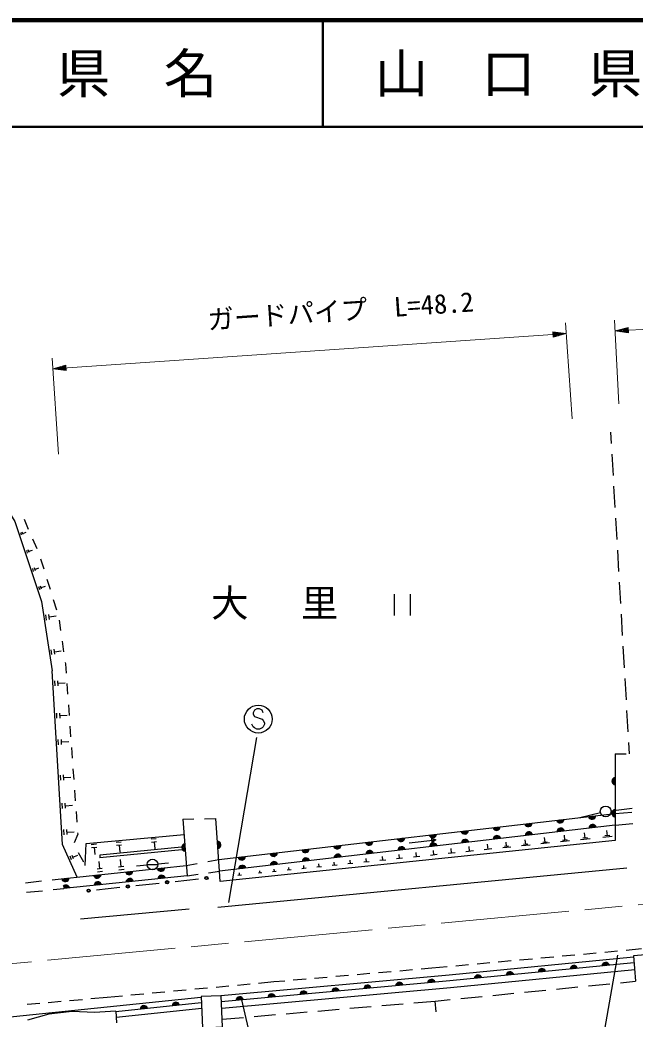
# Model space of a CAD drawing. Units: millimetres, scale not verified. Extents: x 40000 to 680000, y 20000 to 380000.
# Drawn here: x 304675 to 362218, y 286474 to 380000 of the extents above; entities that cross this region are included whole.
import ezdxf
from ezdxf.enums import TextEntityAlignment as Align

# ---------------------------------------------------------------- set-up
doc = ezdxf.new("R2010")
doc.units = ezdxf.units.MM
doc.header["$LTSCALE"] = 1000
doc.linetypes.add('CHAIN', pattern=[18.5, 12, -1.5, 3.5, -1.5])
for name, color, linetype, lineweight in [('M-BGD', 7, 'Continuous', 25), ('M-BMK', 2, 'CHAIN', 13), ('M-BMK-HTXT', 7, 'Continuous', 13), ('M-STR-HTXT', 7, 'Continuous', 13), ('M-STR-STRC', 7, 'Continuous', 25), ('M-TTL', 2, 'Continuous', 140), ('M-TTL-LINE', 7, 'Continuous', 50), ('S-BGD', 7, 'Continuous', 25)]:
    doc.layers.add(name, color=color, linetype=linetype, lineweight=lineweight)
doc.layers.add('M-TTL-TXT', color=7, linetype='Continuous')
doc.styles.add('ＭＳ ゴシック', font='')
doc.styles.get('ＭＳ ゴシック').set_extended_font_data('MS Gothic')

msp = doc.modelspace()

# ---------------------------------------------------------------- linework, layer by layer
at = {"layer": 'M-BGD'}
for p, q in [((359927, 341459), (359989, 340391)), ((360047, 339393), (360163, 337396)), ((360220, 336398), (360336, 334401)), ((305052, 333309), (305452, 332392)), ((360394, 333403), (360509, 331406)), ((304827, 331823), (304751, 332052)), ((304964, 331868), (304888, 332098)), ((304926, 331983), (305247, 332089)), ((305852, 331476), (306252, 330559)), ((305385, 330138), (305302, 330389)), ((305535, 330188), (305452, 330438)), ((305494, 330313), (305844, 330429)), ((360567, 330408), (360683, 328411)), ((306591, 329620), (306891, 328666)), ((305951, 328433), (305861, 328704)), ((306114, 328487), (306024, 328758)), ((306069, 328622), (306449, 328748)), ((307191, 327712), (307491, 326758)), ((360740, 327413), (360856, 325416)), ((306524, 326705), (306427, 326998)), ((306700, 326764), (306603, 327057)), ((306651, 326910), (307061, 327046)), ((307791, 325804), (308091, 324850)), ((339692, 326307), (339692, 324307)), ((341192, 326307), (341192, 324307)), ((307155, 323884), (307079, 324357)), ((307438, 323930), (307362, 324402)), ((307400, 324166), (308062, 324273)), ((308335, 323884), (308476, 322894)), ((360914, 324418), (361029, 322421)), ((308617, 321904), (308759, 320914)), ((307650, 320645), (307582, 321108)), ((307928, 320686), (307860, 321149)), ((307894, 320918), (308542, 321013)), ((361087, 321423), (361203, 319426)), ((308900, 319924), (308922, 319771)), ((308922, 319771), (308983, 318927)), ((307952, 317714), (307930, 318195)), ((308241, 317728), (308218, 318209)), ((308230, 317969), (308903, 318001)), ((361261, 318428), (361376, 316431)), ((309055, 317930), (309127, 316933)), ((309199, 315935), (309271, 314938)), ((361434, 315433), (361550, 313436)), ((308135, 314689), (308112, 315170)), ((308424, 314702), (308401, 315183)), ((308412, 314943), (309086, 314975)), ((309343, 313940), (309415, 312943)), ((308284, 312224), (308261, 312704)), ((308573, 312237), (308550, 312718)), ((308561, 312478), (309235, 312510)), ((361607, 312438), (361669, 311370)), ((309487, 311946), (309559, 310948)), ((360360, 311355), (361376, 311367)), ((360360, 311355), (360360, 303264)), ((309631, 309951), (309704, 308954)), ((308485, 308893), (308463, 309374)), ((308774, 308907), (308751, 309388)), ((308763, 309147), (309436, 309179)), ((309776, 307956), (309848, 306959)), ((308644, 306265), (308621, 306746)), ((308933, 306279), (308910, 306760)), ((308921, 306519), (309595, 306551)), ((309920, 305961), (309992, 304964)), ((358987, 305860), (357048, 305372)), ((359968, 306043), (361953, 306287)), ((360360, 305802), (361934, 305925)), ((319916, 305264), (320949, 305282)), ((319916, 305264), (320310, 299954)), ((321949, 305300), (322983, 305318)), ((323351, 300394), (322983, 305318)), ((323270, 301478), (360360, 305802)), ((308793, 303796), (308770, 304277)), ((309082, 303809), (309059, 304290)), ((309070, 304050), (309744, 304082)), ((310064, 303967), (310072, 303855)), ((360360, 304708), (323351, 300394)), ((357551, 303495), (357501, 303972)), ((359630, 303711), (359580, 304188)), ((360360, 304708), (362006, 304856)), ((310072, 303855), (309733, 303034)), ((313677, 303102), (314156, 303151)), ((316951, 303405), (317430, 303455)), ((316981, 303118), (317460, 303167)), ((317221, 303143), (317290, 302472)), ((360360, 303264), (323405, 299425)), ((341102, 303049), (343588, 303311)), ((343196, 303459), (343588, 303311)), ((343235, 303086), (343196, 303459)), ((343588, 303311), (343235, 303086)), ((350205, 302713), (350163, 303117)), ((351989, 302903), (351946, 303324)), ((354232, 303029), (353407, 302944)), ((354014, 303118), (353602, 303075)), ((353808, 303097), (353762, 303536)), ((356103, 303224), (355244, 303135)), ((355876, 303316), (355447, 303271)), ((355662, 303294), (355614, 303752)), ((358010, 303422), (357115, 303329)), ((357774, 303518), (357327, 303472)), ((360089, 303638), (359195, 303545)), ((359853, 303734), (359406, 303688)), ((310133, 302149), (310606, 301268)), ((311349, 302886), (311828, 302936)), ((311379, 302599), (311857, 302649)), ((311618, 302624), (311688, 301953)), ((313707, 302814), (314185, 302864)), ((313946, 302839), (314016, 302169)), ((341783, 301736), (341741, 302135)), ((343406, 301905), (343362, 302324)), ((345390, 302111), (344730, 302042)), ((345060, 302077), (345014, 302516)), ((347092, 302288), (346400, 302216)), ((346746, 302252), (346698, 302713)), ((348826, 302468), (348102, 302393)), ((348464, 302430), (348414, 302913)), ((350594, 302652), (349837, 302573)), ((350394, 302733), (350016, 302693)), ((352395, 302839), (351605, 302757)), ((352187, 302924), (351792, 302882)), ((309488, 301466), (309362, 301798)), ((309688, 301542), (309561, 301873)), ((309624, 301708), (310089, 301884)), ((312140, 300622), (312068, 301292)), ((314146, 300803), (314074, 301474)), ((322246, 301296), (323270, 301478)), ((334114, 300939), (334082, 301242)), ((335590, 301093), (335556, 301414)), ((337349, 301276), (336839, 301223)), ((337094, 301249), (337059, 301589)), ((338897, 301436), (338358, 301380)), ((338627, 301408), (338590, 301767)), ((340474, 301600), (339906, 301541)), ((340190, 301571), (340151, 301949)), ((342082, 301767), (341484, 301705)), ((343720, 301937), (343091, 301872)), ((308541, 299676), (320237, 300937)), ((312379, 300647), (311901, 300596)), ((312410, 300360), (311931, 300309)), ((314386, 300829), (313907, 300778)), ((314417, 300542), (313938, 300490)), ((320237, 300937), (321261, 301120)), ((322325, 300245), (323351, 300394)), ((323181, 297034), (361463, 300694)), ((323405, 299425), (323351, 300394)), ((325224, 300016), (325202, 300231)), ((327301, 300232), (326978, 300198)), ((327139, 300215), (327117, 300430)), ((328656, 300372), (328308, 300336)), ((328482, 300354), (328458, 300586)), ((330037, 300516), (329663, 300477)), ((329850, 300497), (329824, 300746)), ((331444, 300662), (331044, 300621)), ((331244, 300641), (331217, 300908)), ((332878, 300811), (332452, 300767)), ((332665, 300789), (332636, 301073)), ((334340, 300963), (333887, 300916)), ((335830, 301118), (335349, 301068)), ((320310, 299954), (308766, 298772)), ((320310, 299954), (321336, 300102)), ((325386, 300033), (325063, 299999)), ((310343, 295924), (320490, 296855)), ((360582, 292908), (359387, 292799)), ((362828, 293115), (361379, 292982)), ((348633, 291810), (347438, 291700)), ((350624, 291993), (349429, 291883)), ((352616, 292176), (351421, 292066)), ((354608, 292359), (353413, 292249)), ((356599, 292542), (355404, 292432)), ((358591, 292725), (357396, 292615)), ((339407, 290981), (338211, 290877)), ((341399, 291154), (340204, 291050)), ((343200, 291310), (342196, 291223)), ((344650, 291444), (343200, 291310)), ((346641, 291627), (345446, 291517)), ((328440, 290029), (327004, 289896)), ((329444, 290116), (328440, 290029)), ((331437, 290289), (330241, 290186)), ((333429, 290462), (332234, 290358)), ((335422, 290635), (334226, 290531)), ((337414, 290808), (336219, 290704)), ((360847, 289963), (362249, 290102)), ((318242, 289084), (317047, 288973)), ((320233, 289268), (319038, 289157)), ((322225, 289453), (321030, 289342)), ((324216, 289638), (323021, 289527)), ((326207, 289822), (325013, 289711)), ((351891, 289076), (353881, 289273)), ((354876, 289371), (356867, 289569)), ((357862, 289667), (359852, 289864)), ((308521, 288196), (307326, 288089)), ((310513, 288374), (309318, 288267)), ((312823, 288581), (311310, 288446)), ((314259, 288714), (312823, 288581)), ((321636, 288079), (313654, 287250)), ((316250, 288899), (315055, 288788)), ((341523, 288077), (343523, 288247)), ((343523, 288247), (344925, 288386)), ((343603, 287238), (343523, 288247)), ((345920, 288484), (347911, 288681)), ((348906, 288780), (350896, 288977)), ((306529, 288017), (305334, 287910)), ((321692, 287543), (313685, 286712)), ((329566, 287058), (331559, 287228)), ((332555, 287313), (334548, 287483)), ((335544, 287567), (337537, 287737)), ((338534, 287822), (340526, 287992)), ((323580, 286549), (325580, 286719)), ((326577, 286804), (328570, 286974))]:
    msp.add_line(p, q, dxfattribs=at)
for points in [[(362071, 292355), (344832, 290671), (323461, 288720)], [(362123, 291819), (344882, 290135), (323510, 288183)], [(364076, 290235), (363902, 292616), (362075, 292483), (362249, 290102)], [(362187, 291172), (344944, 289487), (323569, 287535)], [(321584, 288582), (301902, 286539), (284476, 285039)]]:
    msp.add_lwpolyline(points, dxfattribs=at)
msp.add_lwpolyline([(321611, 288666), (321737, 285742), (323611, 285822), (323486, 288746)], close=True, dxfattribs=at)
msp.add_circle((359472, 305982), 500, dxfattribs=at)
for centre, radius, start, end in [((360414, 308809), 354, 98.79741, 261.20259), ((360414, 308809), 283, 101.02145, 258.97855), ((360414, 308809), 212, 104.76778, 255.23222), ((360414, 308809), 142, 112.47951, 247.52049), ((360414, 308809), 100, 122.79717, 237.20283), ((360414, 305809), 354, 98.79741, 261.20259), ((360414, 305809), 283, 101.02145, 258.97855), ((360414, 305809), 212, 104.76778, 255.23222), ((360414, 305809), 142, 112.47951, 247.52049), ((360414, 305809), 100, 122.79717, 237.20283), ((352238, 304910), 354, 195.44681, 357.85199), ((355218, 305257), 354, 195.44681, 357.85199), ((355218, 305257), 283, 197.67085, 355.62795), ((355218, 305257), 212, 201.41718, 351.88163), ((355218, 305257), 142, 209.12891, 344.1699), ((355218, 305257), 100, 219.44657, 333.85223), ((358198, 305605), 354, 195.44681, 357.85199), ((358198, 305605), 283, 197.67085, 355.62795), ((358198, 305605), 212, 201.41718, 351.88163), ((358198, 305605), 142, 209.12891, 344.1699), ((358198, 305605), 100, 219.44657, 333.85223), ((346278, 304215), 354, 195.44681, 357.85199), ((346278, 304215), 283, 197.67085, 355.62795), ((346278, 304215), 212, 201.41718, 351.88163), ((346278, 304215), 142, 209.12891, 344.1699), ((346278, 304215), 100, 219.44657, 333.85223), ((349258, 304563), 354, 195.44681, 357.85199), ((349258, 304563), 283, 197.67085, 355.62795), ((349258, 304563), 212, 201.41718, 351.88163), ((349258, 304563), 142, 209.12891, 344.1699), ((349258, 304563), 100, 219.44657, 333.85223), ((352291, 303713), 354, 15.44681, 177.85199), ((352238, 304910), 283, 197.67085, 355.62795), ((352291, 303713), 283, 17.67085, 175.62795), ((352238, 304910), 212, 201.41718, 351.88163), ((352238, 304910), 142, 209.12891, 344.1699), ((352238, 304910), 100, 219.44657, 333.85223), ((355271, 304060), 354, 15.44681, 177.85199), ((355271, 304060), 283, 17.67085, 175.62795), ((355271, 304060), 212, 21.41718, 171.88163), ((355271, 304060), 142, 29.12891, 164.1699), ((355271, 304060), 100, 39.44657, 153.85223), ((358251, 304408), 354, 15.44681, 177.85199), ((358251, 304408), 283, 17.67085, 175.62795), ((358251, 304408), 212, 21.41718, 171.88163), ((358251, 304408), 142, 29.12891, 164.1699), ((358251, 304408), 100, 39.44657, 153.85223), ((323113, 302852), 354, 283.0684, 85.47358), ((323113, 302852), 283, 285.29244, 83.24954), ((323113, 302852), 212, 289.03877, 79.50322), ((337339, 303173), 354, 195.44681, 357.85199), ((337339, 303173), 283, 197.67085, 355.62795), ((337339, 303173), 212, 201.41718, 351.88163), ((337339, 303173), 142, 209.12891, 344.1699), ((337339, 303173), 100, 219.44657, 333.85223), ((340319, 303521), 354, 195.44681, 357.85199), ((340319, 303521), 283, 197.67085, 355.62795), ((340319, 303521), 212, 201.41718, 351.88163), ((340319, 303521), 142, 209.12891, 344.1699), ((340319, 303521), 100, 219.44657, 333.85223), ((343299, 303868), 354, 195.44681, 357.85199), ((343299, 303868), 283, 197.67085, 355.62795), ((343299, 303868), 212, 201.41718, 351.88163), ((343299, 303868), 142, 209.12891, 344.1699), ((343299, 303868), 100, 219.44657, 333.85223), ((346331, 303018), 354, 15.44681, 177.85199), ((346331, 303018), 283, 17.67085, 175.62795), ((346331, 303018), 212, 21.41718, 171.88163), ((346331, 303018), 142, 29.12891, 164.1699), ((346331, 303018), 100, 39.44657, 153.85223), ((349311, 303365), 354, 15.44681, 177.85199), ((349311, 303365), 283, 17.67085, 175.62795), ((349311, 303365), 212, 21.41718, 171.88163), ((349311, 303365), 142, 29.12891, 164.1699), ((349311, 303365), 100, 39.44657, 153.85223), ((352291, 303713), 212, 21.41718, 171.88163), ((352291, 303713), 142, 29.12891, 164.1699), ((352291, 303713), 100, 39.44657, 153.85223), ((320167, 302613), 354, 103.04807, 265.45324), ((320167, 302613), 283, 105.2721, 263.2292), ((320167, 302613), 212, 109.01843, 259.48288), ((320167, 302613), 142, 116.73016, 251.77115), ((320167, 302613), 100, 127.04782, 241.45349), ((323113, 302852), 142, 296.7505, 71.79149), ((323113, 302852), 100, 307.06816, 61.47382), ((328400, 302131), 354, 195.44681, 357.85199), ((328400, 302131), 283, 197.67085, 355.62795), ((328400, 302131), 212, 201.41718, 351.88163), ((328400, 302131), 142, 209.12891, 344.1699), ((331379, 302478), 354, 195.44681, 357.85199), ((331379, 302478), 283, 197.67085, 355.62795), ((331379, 302478), 212, 201.41718, 351.88163), ((331379, 302478), 142, 209.12891, 344.1699), ((331379, 302478), 100, 219.44657, 333.85223), ((334359, 302826), 354, 195.44681, 357.85199), ((334359, 302826), 283, 197.67085, 355.62795), ((334359, 302826), 212, 201.41718, 351.88163), ((334359, 302826), 142, 209.12891, 344.1699), ((334359, 302826), 100, 219.44657, 333.85223), ((337392, 301976), 354, 15.44681, 177.85199), ((337392, 301976), 283, 17.67085, 175.62795), ((337392, 301976), 212, 21.41718, 171.88163), ((337392, 301976), 142, 29.12891, 164.1699), ((340372, 302323), 354, 15.44681, 177.85199), ((340372, 302323), 283, 17.67085, 175.62795), ((340372, 302323), 212, 21.41718, 171.88163), ((340372, 302323), 142, 29.12891, 164.1699), ((340372, 302323), 100, 39.44657, 153.85223), ((343352, 302671), 354, 15.44681, 177.85199), ((343352, 302671), 283, 17.67085, 175.62795), ((343352, 302671), 212, 21.41718, 171.88163), ((343352, 302671), 142, 29.12891, 164.1699), ((343352, 302671), 100, 39.44657, 153.85223), ((325420, 301784), 354, 195.44681, 357.85199), ((325420, 301784), 283, 197.67085, 355.62795), ((325420, 301784), 212, 201.41718, 351.88163), ((325420, 301784), 142, 209.12891, 344.1699), ((325420, 301784), 100, 219.44657, 333.85223), ((328453, 300934), 354, 15.44681, 177.85199), ((328453, 300934), 283, 17.67085, 175.62795), ((328400, 302131), 100, 219.44657, 333.85223), ((331432, 301281), 354, 15.44681, 177.85199), ((331432, 301281), 283, 17.67085, 175.62795), ((331432, 301281), 212, 21.41718, 171.88163), ((331432, 301281), 142, 29.12891, 164.1699), ((331432, 301281), 100, 39.44657, 153.85223), ((334412, 301629), 354, 15.44681, 177.85199), ((334412, 301629), 283, 17.67085, 175.62795), ((334412, 301629), 212, 21.41718, 171.88163), ((334412, 301629), 142, 29.12891, 164.1699), ((334412, 301629), 100, 39.44657, 153.85223), ((337392, 301976), 100, 39.44657, 153.85223), ((314883, 300414), 354, 194.95158, 357.35676), ((314883, 300414), 283, 197.17562, 355.13272), ((314883, 300414), 212, 200.92194, 351.38639), ((314883, 300414), 142, 208.63367, 343.67466), ((314883, 300414), 100, 218.95133, 333.357), ((317865, 300736), 354, 194.95158, 357.35676), ((317865, 300736), 283, 197.17562, 355.13272), ((317865, 300736), 212, 200.92194, 351.38639), ((317865, 300736), 142, 208.63367, 343.67466), ((317865, 300736), 100, 218.95133, 333.357), ((325473, 300586), 354, 15.44681, 177.85199), ((325473, 300586), 283, 17.67085, 175.62795), ((325473, 300586), 212, 21.41718, 171.88163), ((325473, 300586), 142, 29.12891, 164.1699), ((325473, 300586), 100, 39.44657, 153.85223), ((328453, 300934), 212, 21.41718, 171.88163), ((328453, 300934), 142, 29.12891, 164.1699), ((328453, 300934), 100, 39.44657, 153.85223), ((308917, 299771), 354, 194.95158, 357.35676), ((308917, 299771), 283, 197.17562, 355.13272), ((308917, 299771), 212, 200.92194, 351.38639), ((308917, 299771), 142, 208.63367, 343.67466), ((308917, 299771), 100, 218.95133, 333.357), ((311900, 300093), 354, 194.95158, 357.35676), ((311963, 299045), 354, 14.64312, 177.04829), ((311900, 300093), 283, 197.17562, 355.13272), ((311963, 299045), 283, 16.86716, 174.82426), ((311900, 300093), 212, 200.92194, 351.38639), ((311900, 300093), 142, 208.63367, 343.67466), ((311900, 300093), 100, 218.95133, 333.357), ((314948, 299351), 354, 14.64312, 177.04829), ((314948, 299351), 283, 16.86716, 174.82426), ((314948, 299351), 212, 20.61348, 171.07793), ((314948, 299351), 142, 28.32521, 163.3662), ((314948, 299351), 100, 38.64287, 153.04854), ((317932, 299656), 354, 14.64312, 177.04829), ((317932, 299656), 283, 16.86716, 174.82426), ((317932, 299656), 212, 20.61348, 171.07793), ((317932, 299656), 142, 28.32521, 163.3662), ((317932, 299656), 100, 38.64287, 153.04854), ((308979, 298739), 354, 14.64312, 138.04911), ((308979, 298739), 283, 16.86716, 148.43902), ((308979, 298739), 212, 20.61348, 171.07793), ((308979, 298739), 142, 28.32521, 163.3662), ((308979, 298739), 100, 38.64287, 153.04854), ((311963, 299045), 212, 20.61348, 171.07793), ((311963, 299045), 142, 28.32521, 163.3662), ((311963, 299045), 100, 38.64287, 153.04854), ((359480, 291507), 354, 14.37702, 176.7822), ((350522, 290632), 354, 14.37702, 176.7822), ((350522, 290632), 283, 16.60106, 174.55816), ((353508, 290923), 354, 14.37702, 176.7822), ((353508, 290923), 283, 16.60106, 174.55816), ((353508, 290923), 212, 20.34738, 170.81183), ((353508, 290923), 142, 28.05911, 163.1001), ((353508, 290923), 100, 38.37677, 152.78244), ((356494, 291215), 354, 14.37702, 176.7822), ((356494, 291215), 283, 16.60106, 174.55816), ((356494, 291215), 212, 20.34738, 170.81183), ((356494, 291215), 142, 28.05911, 163.1001), ((356494, 291215), 100, 38.37677, 152.78244), ((359480, 291507), 283, 16.60106, 174.55816), ((359480, 291507), 212, 20.34738, 170.81183), ((359480, 291507), 142, 28.05911, 163.1001), ((359480, 291507), 100, 38.37677, 152.78244), ((340176, 289651), 354, 14.0149, 176.42008), ((340176, 289651), 283, 16.23894, 174.19604), ((343164, 289924), 354, 14.0149, 176.42008), ((343164, 289924), 283, 16.23894, 174.19604), ((343164, 289924), 212, 19.98526, 170.44971), ((343164, 289924), 142, 27.69699, 162.73798), ((343164, 289924), 100, 38.01466, 152.42032), ((347537, 290340), 354, 14.37702, 176.7822), ((347537, 290340), 283, 16.60106, 174.55816), ((347537, 290340), 212, 20.34738, 170.81183), ((347537, 290340), 142, 28.05911, 163.1001), ((347537, 290340), 100, 38.37677, 152.78244), ((350522, 290632), 212, 20.34738, 170.81183), ((350522, 290632), 142, 28.05911, 163.1001), ((350522, 290632), 100, 38.37677, 152.78244), ((331213, 288832), 354, 14.0149, 176.42008), ((331213, 288832), 283, 16.23894, 174.19604), ((331213, 288832), 212, 19.98526, 170.44971), ((334201, 289105), 354, 14.0149, 176.42008), ((334201, 289105), 283, 16.23894, 174.19604), ((334201, 289105), 212, 19.98526, 170.44971), ((334201, 289105), 142, 27.69699, 162.73798), ((334201, 289105), 100, 38.01466, 152.42032), ((337189, 289378), 354, 14.0149, 176.42008), ((337189, 289378), 283, 16.23894, 174.19604), ((337189, 289378), 212, 19.98526, 170.44971), ((337189, 289378), 142, 27.69699, 162.73798), ((337189, 289378), 100, 38.01466, 152.42032), ((340176, 289651), 212, 19.98526, 170.44971), ((340176, 289651), 142, 27.69699, 162.73798), ((340176, 289651), 100, 38.01466, 152.42032), ((319259, 287777), 354, 14.7222, 177.12738), ((325238, 288287), 354, 14.0149, 176.42008), ((325238, 288287), 283, 16.23894, 174.19604), ((325238, 288287), 212, 19.98526, 170.44971), ((325238, 288287), 142, 27.69699, 162.73798), ((325238, 288287), 100, 38.01466, 152.42032), ((328226, 288560), 354, 14.0149, 176.42008), ((328226, 288560), 283, 16.23894, 174.19604), ((328226, 288560), 212, 19.98526, 170.44971), ((328226, 288560), 142, 27.69699, 162.73798), ((328226, 288560), 100, 38.01466, 152.42032), ((331213, 288832), 142, 27.69699, 162.73798), ((331213, 288832), 100, 38.01466, 152.42032), ((316275, 287468), 354, 14.7222, 177.12738), ((316275, 287468), 283, 16.94624, 174.90334), ((316275, 287468), 212, 20.69257, 171.15702), ((316275, 287468), 142, 28.4043, 163.44529), ((316275, 287468), 100, 38.72196, 153.12763), ((319259, 287777), 283, 16.94624, 174.90334), ((319259, 287777), 212, 20.69257, 171.15702), ((319259, 287777), 142, 28.4043, 163.44529), ((319259, 287777), 100, 38.72196, 153.12763)]:
    msp.add_arc(centre, radius, start, end, dxfattribs=at)
at = {"layer": 'M-BMK'}
msp.add_line((270409, 288613), (368727, 297836), dxfattribs=at)
at = {"layer": 'M-STR-HTXT'}
for p, q in [((361605, 350979), (397571, 352858)), ((356339, 342694), (355723, 351673)), ((360713, 344096), (360305, 351913)), ((355791, 350676), (354527, 350839)), ((354527, 350839), (354562, 350341)), ((354780, 350807), (354531, 350790)), ((354534, 350740), (355033, 350774)), ((355286, 350741), (354538, 350690)), ((360357, 350914), (361592, 351229)), ((360357, 350914), (361605, 350979)), ((360357, 350914), (361618, 350730)), ((361603, 351029), (360604, 350977)), ((361608, 350929), (360609, 350877)), ((360851, 351040), (361600, 351079)), ((360861, 350840), (361610, 350879)), ((361597, 351129), (361098, 351103)), ((361613, 350829), (361114, 350803)), ((361345, 351166), (361595, 351179)), ((361366, 350767), (361616, 350780)), ((361618, 350730), (361592, 351229)), ((307745, 347378), (354544, 350590)), ((354541, 350640), (355539, 350708)), ((355791, 350676), (354544, 350590)), ((354548, 350540), (355545, 350609)), ((355299, 350542), (354551, 350490)), ((354555, 350440), (355054, 350475)), ((354808, 350408), (354558, 350390)), ((355791, 350676), (354562, 350341)), ((308293, 339397), (307677, 348376)), ((307745, 347378), (308975, 347713)), ((307745, 347378), (308992, 347464)), ((307745, 347378), (309009, 347214)), ((308989, 347514), (307991, 347445)), ((308995, 347414), (307998, 347345)), ((308237, 347512), (308985, 347564)), ((308251, 347313), (308999, 347364)), ((308982, 347613), (308483, 347579)), ((309002, 347314), (308503, 347280)), ((308729, 347646), (308978, 347663)), ((308756, 347247), (309006, 347264)), ((309009, 347214), (308975, 347713))]:
    msp.add_line(p, q, dxfattribs=at)
at = {"layer": 'M-STR-STRC'}
for p, q in [((326611, 315442), (326493, 315206)), ((326493, 315206), (326493, 315088)), ((326848, 315561), (326611, 315442)), ((327084, 315561), (326848, 315561)), ((327320, 315442), (327084, 315561)), ((327438, 315206), (327320, 315442)), ((326493, 315088), (326611, 314851)), ((326611, 314851), (327320, 314615)), ((327320, 314615), (327438, 314497)), ((327438, 314497), (327557, 314261)), ((327557, 314261), (327557, 314142)), ((326493, 313906), (326375, 314142)), ((326611, 313788), (326493, 313906)), ((326848, 313670), (326611, 313788)), ((327084, 313670), (326848, 313670)), ((327320, 313788), (327084, 313670)), ((327438, 313906), (327320, 313788)), ((327557, 314142), (327438, 313906)), ((324221, 297465), (326822, 312893)), ((360584, 292523), (358270, 279373)), ((325400, 288356), (328293, 275875))]:
    msp.add_line(p, q, dxfattribs=at)
msp.add_circle((326966, 314615), 1300, dxfattribs=at)
at = {"layer": 'M-TTL'}
msp.add_line((680000, 380000), (40000, 380000), dxfattribs=at)
at = {"layer": 'M-TTL-LINE'}
for p, q in [((333000, 380000), (333000, 370000)), ((40000, 370000), (680000, 370000))]:
    msp.add_line(p, q, dxfattribs=at)
at = {"layer": 'S-BGD'}
for p, q in [((320109, 302661), (312134, 301878)), ((320128, 302411), (312158, 301629)), ((312134, 301878), (312158, 301629)), ((317570, 301065), (318565, 301165)), ((316575, 300965), (315580, 300864)), ((316572, 301015), (317572, 301015)), ((305205, 299316), (306697, 299477)), ((307691, 299584), (308541, 299676)), ((319188, 299437), (321370, 299670)), ((305277, 298415), (306770, 298568)), ((307764, 298670), (308766, 298772)), ((311840, 298650), (314023, 298884)), ((315514, 299044), (317696, 299277)), ((309570, 287274), (307388, 287024)), ((311648, 287177), (309570, 287274)), ((313651, 287295), (311648, 287177)), ((313651, 287295), (313716, 286197)), ((307388, 287024), (305386, 286465))]:
    msp.add_line(p, q, dxfattribs=at)
for points in [[(300683, 338773), (304198, 333084), (306672, 325623), (307166, 322554), (307670, 319140)], [(310027, 299836), (308652, 302879), (307670, 319140)], [(310788, 300931), (310855, 302984), (320022, 303832)]]:
    msp.add_lwpolyline(points, dxfattribs=at)
for centre, radius in [((317072, 301015), 500), ((318442, 299357), 150), ((318442, 299357), 120), ((318442, 299357), 100), ((322116, 299750), 150), ((322116, 299750), 120), ((322116, 299750), 100), ((311095, 298571), 150), ((311095, 298571), 120), ((311095, 298571), 100), ((314768, 298964), 150), ((314768, 298964), 120), ((314768, 298964), 100)]:
    msp.add_circle(centre, radius, dxfattribs=at)

# ---------------------------------------------------------------- texts
at = {"layer": 'M-BMK-HTXT', "insert": (328855, 323909), "char_height": 2566, "attachment_point": 8, "style": 'ＭＳ ゴシック'}
msp.add_mtext('\\T1.2;大\u3000里', dxfattribs=at)
at = {"layer": 'M-STR-HTXT', "style": 'ＭＳ ゴシック'}
msp.add_text('ガードパイプ  L=48.2', height=1833, rotation=3.926, dxfattribs=at).set_placement((334768, 351348), align=Align.BOTTOM_CENTER)
at = {"layer": 'M-TTL-TXT', "style": 'ＭＳ ゴシック'}
for s, p in [('県\u3000名', (315625, 375000)), ('山\u3000口\u3000県', (350375, 375000))]:
    msp.add_text(s, height=3666, dxfattribs=at).set_placement(p, align=Align.MIDDLE_CENTER)

doc.saveas('drawing.dxf')
